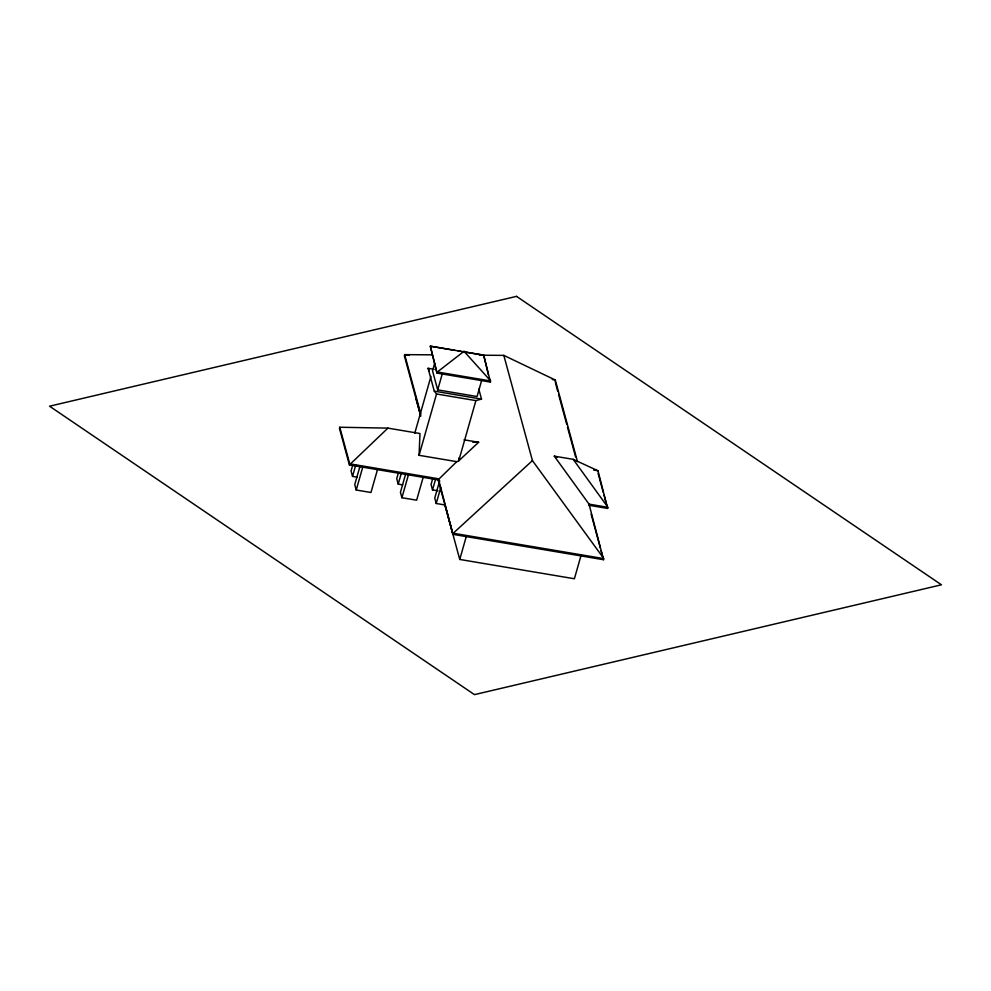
<?xml version="1.0" encoding="UTF-8"?>
<svg xmlns="http://www.w3.org/2000/svg" width="991" height="991" viewBox="0 0 991 991"><rect width="100%" height="100%" fill="white"/><g stroke="black" fill="none" stroke-linecap="round" stroke-linejoin="round"><path stroke-width="1.49" d="M464.023 439.806L478.628 442.271L458.734 460.852L456.74 461.657L419.069 455.315L419.973 433.525L387.927 428.124L339.777 427.245L339.455 428.347L349.402 464.915L438.109 479.867L452.924 534.347L603.544 559.717L589.038 504.146L554.303 456.157L573.207 459.341L597.994 470.762L607.632 508.42L588.728 505.237L589.038 504.146L607.941 507.33L573.207 459.341M458.858 457.941L458.734 460.852L475.891 400.612L481.515 399.088L478.802 389.091M349.402 464.915L387.927 428.124M352.722 465.101L351.049 470.973L352.523 476.398L356.946 477.142M352.523 476.398L355.819 464.829M360.117 465.782L354.753 484.587L356.227 490.012L370.956 492.502L377.559 469.35M356.227 490.012L362.917 466.526M398.382 472.88L396.734 478.678L398.209 484.103L402.631 484.847M398.209 484.103L401.516 472.521M414.733 433.352L430.949 376.407M434.615 363.536L432.534 370.845L437.712 389.884L477.067 396.524L481.638 380.445M405.802 473.475L400.438 492.292L401.912 497.717L416.641 500.195L423.244 477.043M437.019 373.087L430.317 346.181L483.707 355.174L490.421 382.092L437.019 373.087L430.317 346.181L454.72 350.294M401.912 497.717L408.515 474.565M419.069 455.315L436.535 393.984L434.293 391.135L428.075 368.28L434.169 369.309M437.712 389.884L442.283 373.805M438.01 490.805L432.522 489.876L431.048 484.45L432.695 478.665M432.522 489.876L435.408 479.755M438.109 479.867L456.74 461.657M439.694 480.709L434.752 498.064L436.226 503.49L444.934 504.964L459.75 559.444L574.396 578.756L581.085 555.27M436.226 503.49L440.76 487.572M452.924 534.347L438.418 478.764L349.724 463.825L339.777 427.245M459.75 559.444L466.439 535.945M554.972 381.101L555.282 380.011L503.812 355.385L479.396 355.199M532.427 460.604L453.234 533.245L603.853 558.627L532.427 460.604L503.812 355.385M432.113 354.84L404.662 354.629L404.353 355.732L420.494 415.093M472.732 442.159L478.628 442.271M457.78 350.802L460.827 351.322M463.875 351.83L483.707 355.174L488.464 374.92M409.233 355.397L404.662 354.629L420.803 414.003M552.247 379.491L555.282 380.011L577.48 461.633M434.293 391.135L481.515 399.088M436.535 393.984L475.891 400.612M593.634 470.019L597.994 470.762M554.303 456.157L557.066 457.433M428.075 368.28L429.388 370.956M598.081 473.314L603.259 492.329M604.052 495.265L607.632 508.42M555.381 382.588L557.797 391.495M558.602 394.468L566.679 424.148M567.484 427.109L575.56 456.801M591.131 514.081L600.348 547.936M601.141 550.885L603.544 559.717M489.244 377.782L490.421 382.092M415.947 398.357L420.791 416.17M464.023 351.31L437.341 371.997L490.731 380.99L464.023 351.31M516.534 296.371L49.55 406.199L474.466 694.629L941.45 584.801L516.534 296.371"/></g></svg>
